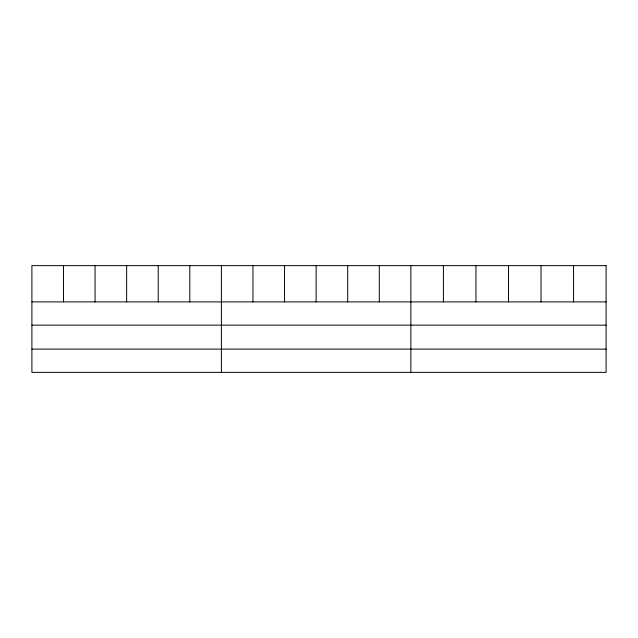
<?xml version="1.0" encoding="UTF-8"?>
<svg xmlns="http://www.w3.org/2000/svg" width="638" height="638" viewBox="0 0 638 638"><rect width="100%" height="100%" fill="white"/><g stroke="black" fill="none" stroke-linecap="round" stroke-linejoin="round"><path stroke-width="0.96" d="M31.9 301.894L606.1 301.894M31.9 325.149L606.1 325.149M31.9 349.114L606.1 349.114M573.562 265.631L573.562 301.894M541.024 265.631L541.024 301.894M508.486 265.631L508.486 301.894M475.948 265.631L475.948 301.894M443.41 265.631L443.41 301.894M410.872 265.631L410.872 372.369M379.291 265.631L379.291 301.894M347.71 265.631L347.71 301.894M316.129 265.631L316.129 301.894M284.548 265.631L284.548 301.894M252.967 265.631L252.967 301.894M221.386 265.631L221.386 372.369M189.805 265.631L189.805 301.894M158.224 265.631L158.224 301.894M126.643 265.631L126.643 301.894M95.062 265.631L95.062 301.894M63.481 265.631L63.481 301.894M606.1 265.631L31.9 265.631L31.9 372.369L606.1 372.369L606.1 265.631"/></g></svg>
